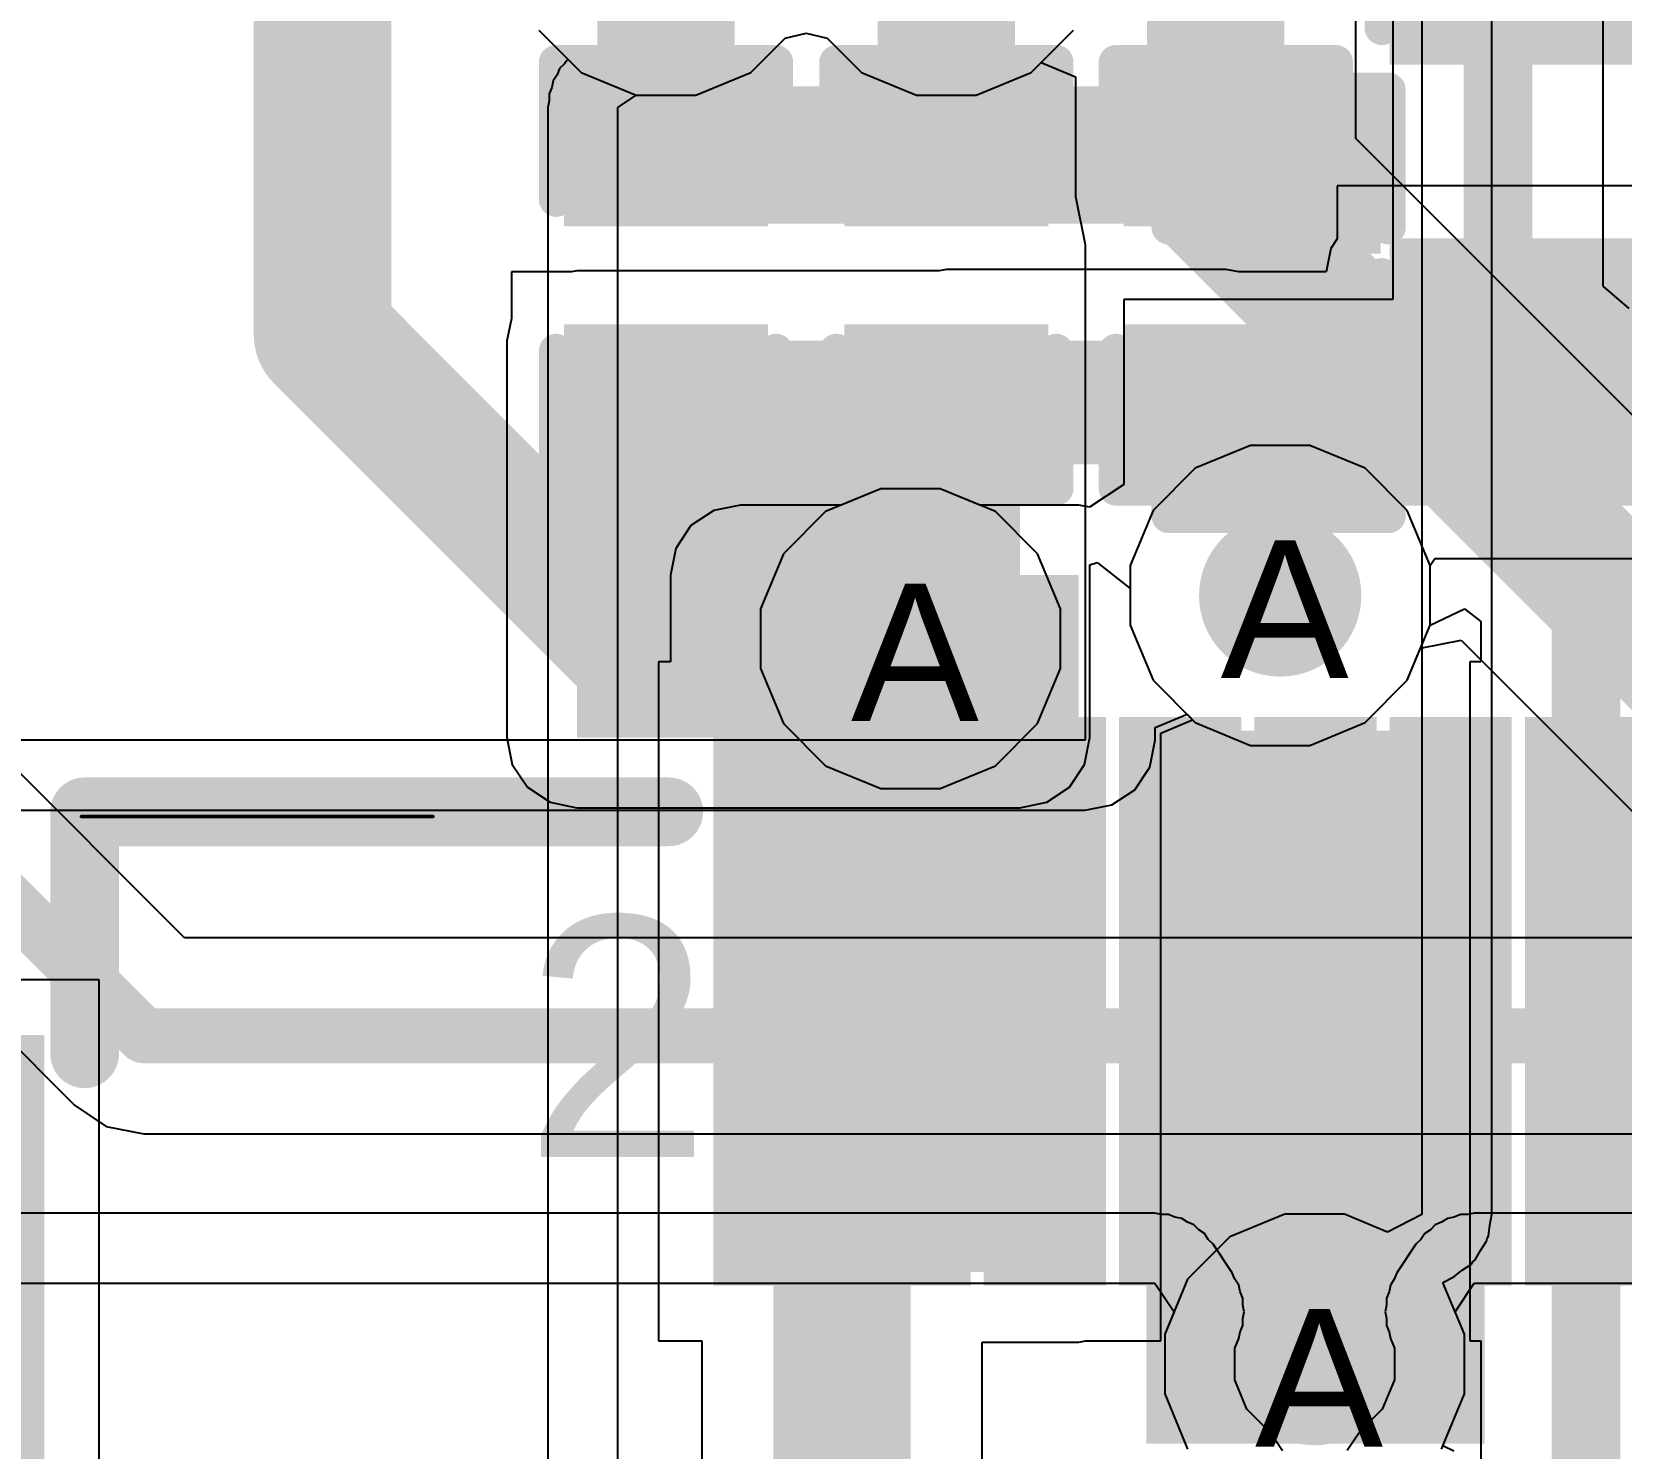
# Model space of a CAD drawing. Header units: inches. Extents: x 0 to 208, y 0 to 213.
# Drawn here: x 1.2417 to 1.473, y 3.062 to 3.2681 of the extents above; entities that cross this region are included whole.
import ezdxf

# ---------------------------------------------------------------- set-up
doc = ezdxf.new("R2010")
doc.units = ezdxf.units.IN
doc.header["$MEASUREMENT"] = 0
for name, color, linetype in [('Bottom Layer', 5, 'Continuous'), ('Bottom Overlay', 54, 'Continuous'), ('Bottom Paste', 16, 'Continuous'), ('Bottom Solder', 6, 'Continuous'), ('Drill Drawing', 1, 'Continuous'), ('L2_GND1', 16, 'Continuous'), ('L3_SIG1', 76, 'Continuous'), ('L4_PWR', 90, 'Continuous'), ('L5_GND2', 156, 'Continuous'), ('L6_SIG2', 130, 'Continuous'), ('L7_GND3', 216, 'Continuous'), ('Top Layer', 1, 'Continuous'), ('Top Overlay', 2, 'Continuous'), ('Top Paste', 8, 'Continuous'), ('Top Solder', 216, 'Continuous'), ('Via Holes', 16, 'Continuous')]:
    doc.layers.add(name, color=color, linetype=linetype)
doc.styles.add('Arial', font='', dxfattribs={"height": 0.2})
doc.styles.get('Arial').set_extended_font_data('Arial')

# ---------------------------------------------------------------- blocks, each defined once
blk = doc.blocks.new('AS0B826_S78B_7H_8')
at = {"layer": 'Top Layer'}
for points in [[(-1.57185, 1.03862), (-1.55807, 1.03862), (-1.55807, 0.95988), (-1.57185, 0.95988)], [(-1.55217, 1.03862), (-1.53839, 1.03862), (-1.53839, 0.95988), (-1.55217, 0.95988)], [(-1.53249, 1.03862), (-1.51871, 1.03862), (-1.51871, 0.95988), (-1.53249, 0.95988)], [(-1.5128, 1.03862), (-1.49902, 1.03862), (-1.49902, 0.95988), (-1.5128, 0.95988)], [(-1.49312, 1.03862), (-1.47934, 1.03862), (-1.47934, 0.95988), (-1.49312, 0.95988)], [(-1.47343, 1.03862), (-1.45965, 1.03862), (-1.45965, 0.95988), (-1.47343, 0.95988)], [(-1.45375, 1.03862), (-1.43997, 1.03862), (-1.43997, 0.95988), (-1.45375, 0.95988)]]:
    blk.add_hatch(color=1, dxfattribs=at).paths.add_polyline_path(points)
at = {"layer": 'Top Paste'}
for points in [[(-1.57185, 1.03862), (-1.55807, 1.03862), (-1.55807, 0.95988), (-1.57185, 0.95988)], [(-1.55217, 1.03862), (-1.53839, 1.03862), (-1.53839, 0.95988), (-1.55217, 0.95988)], [(-1.53249, 1.03862), (-1.51871, 1.03862), (-1.51871, 0.95988), (-1.53249, 0.95988)], [(-1.5128, 1.03862), (-1.49902, 1.03862), (-1.49902, 0.95988), (-1.5128, 0.95988)], [(-1.49312, 1.03862), (-1.47934, 1.03862), (-1.47934, 0.95988), (-1.49312, 0.95988)], [(-1.47343, 1.03862), (-1.45965, 1.03862), (-1.45965, 0.95988), (-1.47343, 0.95988)], [(-1.45375, 1.03862), (-1.43997, 1.03862), (-1.43997, 0.95988), (-1.45375, 0.95988)]]:
    blk.add_hatch(color=8, dxfattribs=at).paths.add_polyline_path(points)
at = {"layer": 'Top Solder'}
for points in [[(-1.57385, 1.04062), (-1.55607, 1.04062), (-1.55607, 0.95788), (-1.57385, 0.95788)], [(-1.55417, 1.04062), (-1.53639, 1.04062), (-1.53639, 0.95788), (-1.55417, 0.95788)], [(-1.53449, 1.04062), (-1.51671, 1.04062), (-1.51671, 0.95788), (-1.53449, 0.95788)], [(-1.5148, 1.04062), (-1.49702, 1.04062), (-1.49702, 0.95788), (-1.5148, 0.95788)], [(-1.49512, 1.04062), (-1.47734, 1.04062), (-1.47734, 0.95788), (-1.49512, 0.95788)], [(-1.47543, 1.04062), (-1.45765, 1.04062), (-1.45765, 0.95788), (-1.47543, 0.95788)], [(-1.45575, 1.04062), (-1.43797, 1.04062), (-1.43797, 0.95788), (-1.45575, 0.95788)], [(-1.79334, 0.99436), (-1.67123, 0.99436), (-1.67123, 0.78761), (-1.79334, 0.78761)]]:
    blk.add_hatch(color=216, dxfattribs=at).paths.add_polyline_path(points)
at = {"layer": 'Top Overlay'}
for points in [[(-1.66535, 0.99162, 0.01, 0.01, 0), (-1.66535, 1.02682, 0.01, 0.01, 0)], [(-1.66535, 1.02682, 0.01, 0.01, 0), (-1.58035, 1.02682, 0.01, 0.01, 0)], [(-1.66582, 1.02614, 0.0005, 0.0005, 0), (-1.63623, 1.02614, 0.0005, 0.0005, 0)], [(-1.63623, 1.02614, 0.0005, 0.0005, 0), (-1.61464, 1.02614, 0.0005, 0.0005, 0)]]:
    blk.add_lwpolyline(points, format="xyseb", dxfattribs=at)
for points in [[(-1.66785, 1.02682, 0.005, 0.005, 1), (-1.66285, 1.02682, 0.005, 0.005, 1)], [(-1.66785, 1.02682, 0.005, 0.005, 1), (-1.66285, 1.02682, 0.005, 0.005, 1)], [(-1.58285, 1.02682, 0.005, 0.005, 1), (-1.57785, 1.02682, 0.005, 0.005, 1)], [(-1.66595, 1.02614, 0.00025, 0.00025, 1), (-1.6657, 1.02614, 0.00025, 0.00025, 1)], [(-1.63635, 1.02614, 0.00025, 0.00025, 1), (-1.6361, 1.02614, 0.00025, 0.00025, 1)], [(-1.63635, 1.02614, 0.00025, 0.00025, 1), (-1.6361, 1.02614, 0.00025, 0.00025, 1)], [(-1.61477, 1.02614, 0.00025, 0.00025, 1), (-1.61452, 1.02614, 0.00025, 0.00025, 1)], [(-1.66785, 0.99162, 0.005, 0.005, 1), (-1.66285, 0.99162, 0.005, 0.005, 1)]]:
    blk.add_lwpolyline(points, format="xyseb", close=True, dxfattribs=at)
at = {"layer": 'Top Overlay', "style": 'Arial'}
blk.add_text('2', height=0.035, dxfattribs=at).set_placement((-1.60138, 0.97662))
blk = doc.blocks.new('CAP_0603_B_609')
at = {"layer": 'Bottom Layer'}
for points in [[(-0.045, -0.0175), (-0.045, 0.0175), (-0.015, 0.0175), (-0.015, -0.0175)], [(0.015, -0.0175), (0.015, 0.0175), (0.045, 0.0175), (0.045, -0.0175)]]:
    blk.add_hatch(color=5, dxfattribs=at).paths.add_polyline_path(points)
at = {"layer": 'Bottom Paste'}
for points in [[(-0.045, -0.0175), (-0.045, 0.0175), (-0.015, 0.0175), (-0.015, -0.0175)], [(0.015, -0.0175), (0.015, 0.0175), (0.045, 0.0175), (0.045, -0.0175)]]:
    blk.add_hatch(color=16, dxfattribs=at).paths.add_polyline_path(points)
at = {"layer": 'Bottom Solder'}
for points in [[(-0.04736, -0.01986), (-0.04736, 0.01986), (-0.01264, 0.01986), (-0.01264, -0.01986)], [(0.01264, -0.01986), (0.01264, 0.01986), (0.04736, 0.01986), (0.04736, -0.01986)]]:
    blk.add_hatch(color=6, dxfattribs=at).paths.add_polyline_path(points)
at = {"layer": 'Bottom Overlay'}
for points in [[(-0.018, 0.021, 0.005, 0.005, 0), (-0.049, 0.021, 0.005, 0.005, 0)], [(-0.049, -0.021, 0.005, 0.005, 0), (-0.049, 0.021, 0.005, 0.005, 0)], [(0.049, 0.021, 0.005, 0.005, 0), (0.018, 0.021, 0.005, 0.005, 0)], [(0.049, -0.021, 0.005, 0.005, 0), (0.049, 0.021, 0.005, 0.005, 0)], [(-0.018, -0.021, 0.005, 0.005, 0), (-0.049, -0.021, 0.005, 0.005, 0)], [(0.049, -0.021, 0.005, 0.005, 0), (0.018, -0.021, 0.005, 0.005, 0)]]:
    blk.add_lwpolyline(points, format="xyseb", dxfattribs=at)
for points in [[(-0.05025, 0.021, 0.0025, 0.0025, 1), (-0.04775, 0.021, 0.0025, 0.0025, 1)], [(-0.05025, 0.021, 0.0025, 0.0025, 1), (-0.04775, 0.021, 0.0025, 0.0025, 1)], [(-0.01925, 0.021, 0.0025, 0.0025, 1), (-0.01675, 0.021, 0.0025, 0.0025, 1)], [(0.01675, 0.021, 0.0025, 0.0025, 1), (0.01925, 0.021, 0.0025, 0.0025, 1)], [(0.04775, 0.021, 0.0025, 0.0025, 1), (0.05025, 0.021, 0.0025, 0.0025, 1)], [(0.04775, 0.021, 0.0025, 0.0025, 1), (0.05025, 0.021, 0.0025, 0.0025, 1)], [(-0.05025, -0.021, 0.0025, 0.0025, 1), (-0.04775, -0.021, 0.0025, 0.0025, 1)], [(-0.05025, -0.021, 0.0025, 0.0025, 1), (-0.04775, -0.021, 0.0025, 0.0025, 1)], [(-0.01925, -0.021, 0.0025, 0.0025, 1), (-0.01675, -0.021, 0.0025, 0.0025, 1)], [(0.01675, -0.021, 0.0025, 0.0025, 1), (0.01925, -0.021, 0.0025, 0.0025, 1)], [(0.04775, -0.021, 0.0025, 0.0025, 1), (0.05025, -0.021, 0.0025, 0.0025, 1)], [(0.04775, -0.021, 0.0025, 0.0025, 1), (0.05025, -0.021, 0.0025, 0.0025, 1)]]:
    blk.add_lwpolyline(points, format="xyseb", close=True, dxfattribs=at)
blk = doc.blocks.new('CAP_0402_B_614')
at = {"layer": 'Bottom Layer'}
for points in [[(-0.0095, 0.0125), (-0.0095, -0.0125), (-0.0275, -0.0125), (-0.0275, 0.0125)], [(0.0275, 0.0125), (0.0275, -0.0125), (0.0095, -0.0125), (0.0095, 0.0125)]]:
    blk.add_hatch(color=5, dxfattribs=at).paths.add_polyline_path(points)
at = {"layer": 'Bottom Paste'}
for points in [[(-0.0095, 0.0125), (-0.0095, -0.0125), (-0.0275, -0.0125), (-0.0275, 0.0125)], [(0.0275, 0.0125), (0.0275, -0.0125), (0.0095, -0.0125), (0.0095, 0.0125)]]:
    blk.add_hatch(color=16, dxfattribs=at).paths.add_polyline_path(points)
at = {"layer": 'Bottom Solder'}
for points in [[(-0.00714, 0.01486), (-0.00714, -0.01486), (-0.02986, -0.01486), (-0.02986, 0.01486)], [(0.02986, 0.01486), (0.02986, -0.01486), (0.00714, -0.01486), (0.00714, 0.01486)]]:
    blk.add_hatch(color=6, dxfattribs=at).paths.add_polyline_path(points)
at = {"layer": 'Bottom Overlay'}
for points in [[(-0.031, -0.016, 0.005, 0.005, 0), (-0.031, 0.016, 0.005, 0.005, 0)], [(-0.011, 0.016, 0.005, 0.005, 0), (-0.031, 0.016, 0.005, 0.005, 0)], [(0.031, 0.016, 0.005, 0.005, 0), (0.011, 0.016, 0.005, 0.005, 0)], [(0.031, -0.016, 0.005, 0.005, 0), (0.031, 0.016, 0.005, 0.005, 0)], [(-0.011, -0.016, 0.005, 0.005, 0), (-0.031, -0.016, 0.005, 0.005, 0)], [(0.031, -0.016, 0.005, 0.005, 0), (0.011, -0.016, 0.005, 0.005, 0)]]:
    blk.add_lwpolyline(points, format="xyseb", dxfattribs=at)
for points in [[(-0.03225, 0.016, 0.0025, 0.0025, 1), (-0.02975, 0.016, 0.0025, 0.0025, 1)], [(-0.03225, 0.016, 0.0025, 0.0025, 1), (-0.02975, 0.016, 0.0025, 0.0025, 1)], [(-0.01225, 0.016, 0.0025, 0.0025, 1), (-0.00975, 0.016, 0.0025, 0.0025, 1)], [(0.00975, 0.016, 0.0025, 0.0025, 1), (0.01225, 0.016, 0.0025, 0.0025, 1)], [(0.02975, 0.016, 0.0025, 0.0025, 1), (0.03225, 0.016, 0.0025, 0.0025, 1)], [(0.02975, 0.016, 0.0025, 0.0025, 1), (0.03225, 0.016, 0.0025, 0.0025, 1)], [(-0.03225, -0.016, 0.0025, 0.0025, 1), (-0.02975, -0.016, 0.0025, 0.0025, 1)], [(-0.03225, -0.016, 0.0025, 0.0025, 1), (-0.02975, -0.016, 0.0025, 0.0025, 1)], [(-0.01225, -0.016, 0.0025, 0.0025, 1), (-0.00975, -0.016, 0.0025, 0.0025, 1)], [(0.00975, -0.016, 0.0025, 0.0025, 1), (0.01225, -0.016, 0.0025, 0.0025, 1)], [(0.02975, -0.016, 0.0025, 0.0025, 1), (0.03225, -0.016, 0.0025, 0.0025, 1)], [(0.02975, -0.016, 0.0025, 0.0025, 1), (0.03225, -0.016, 0.0025, 0.0025, 1)]]:
    blk.add_lwpolyline(points, format="xyseb", close=True, dxfattribs=at)
blk = doc.blocks.new('CAP_0402_B_616')
at = {"layer": 'Bottom Layer'}
for points in [[(-0.0095, 0.0125), (-0.0095, -0.0125), (-0.0275, -0.0125), (-0.0275, 0.0125)], [(0.0275, 0.0125), (0.0275, -0.0125), (0.0095, -0.0125), (0.0095, 0.0125)]]:
    blk.add_hatch(color=5, dxfattribs=at).paths.add_polyline_path(points)
at = {"layer": 'Bottom Paste'}
for points in [[(-0.0095, 0.0125), (-0.0095, -0.0125), (-0.0275, -0.0125), (-0.0275, 0.0125)], [(0.0275, 0.0125), (0.0275, -0.0125), (0.0095, -0.0125), (0.0095, 0.0125)]]:
    blk.add_hatch(color=16, dxfattribs=at).paths.add_polyline_path(points)
at = {"layer": 'Bottom Solder'}
for points in [[(-0.00714, 0.01486), (-0.00714, -0.01486), (-0.02986, -0.01486), (-0.02986, 0.01486)], [(0.02986, 0.01486), (0.02986, -0.01486), (0.00714, -0.01486), (0.00714, 0.01486)]]:
    blk.add_hatch(color=6, dxfattribs=at).paths.add_polyline_path(points)
at = {"layer": 'Bottom Overlay'}
for points in [[(-0.031, -0.016, 0.005, 0.005, 0), (-0.031, 0.016, 0.005, 0.005, 0)], [(-0.011, 0.016, 0.005, 0.005, 0), (-0.031, 0.016, 0.005, 0.005, 0)], [(0.031, 0.016, 0.005, 0.005, 0), (0.011, 0.016, 0.005, 0.005, 0)], [(0.031, -0.016, 0.005, 0.005, 0), (0.031, 0.016, 0.005, 0.005, 0)], [(-0.011, -0.016, 0.005, 0.005, 0), (-0.031, -0.016, 0.005, 0.005, 0)], [(0.031, -0.016, 0.005, 0.005, 0), (0.011, -0.016, 0.005, 0.005, 0)]]:
    blk.add_lwpolyline(points, format="xyseb", dxfattribs=at)
for points in [[(-0.03225, 0.016, 0.0025, 0.0025, 1), (-0.02975, 0.016, 0.0025, 0.0025, 1)], [(-0.03225, 0.016, 0.0025, 0.0025, 1), (-0.02975, 0.016, 0.0025, 0.0025, 1)], [(-0.01225, 0.016, 0.0025, 0.0025, 1), (-0.00975, 0.016, 0.0025, 0.0025, 1)], [(0.00975, 0.016, 0.0025, 0.0025, 1), (0.01225, 0.016, 0.0025, 0.0025, 1)], [(0.02975, 0.016, 0.0025, 0.0025, 1), (0.03225, 0.016, 0.0025, 0.0025, 1)], [(0.02975, 0.016, 0.0025, 0.0025, 1), (0.03225, 0.016, 0.0025, 0.0025, 1)], [(-0.03225, -0.016, 0.0025, 0.0025, 1), (-0.02975, -0.016, 0.0025, 0.0025, 1)], [(-0.03225, -0.016, 0.0025, 0.0025, 1), (-0.02975, -0.016, 0.0025, 0.0025, 1)], [(-0.01225, -0.016, 0.0025, 0.0025, 1), (-0.00975, -0.016, 0.0025, 0.0025, 1)], [(0.00975, -0.016, 0.0025, 0.0025, 1), (0.01225, -0.016, 0.0025, 0.0025, 1)], [(0.02975, -0.016, 0.0025, 0.0025, 1), (0.03225, -0.016, 0.0025, 0.0025, 1)], [(0.02975, -0.016, 0.0025, 0.0025, 1), (0.03225, -0.016, 0.0025, 0.0025, 1)]]:
    blk.add_lwpolyline(points, format="xyseb", close=True, dxfattribs=at)
blk = doc.blocks.new('CAP_0402_B_618')
at = {"layer": 'Bottom Layer'}
for points in [[(-0.0095, 0.0125), (-0.0095, -0.0125), (-0.0275, -0.0125), (-0.0275, 0.0125)], [(0.0275, 0.0125), (0.0275, -0.0125), (0.0095, -0.0125), (0.0095, 0.0125)]]:
    blk.add_hatch(color=5, dxfattribs=at).paths.add_polyline_path(points)
at = {"layer": 'Bottom Paste'}
for points in [[(-0.0095, 0.0125), (-0.0095, -0.0125), (-0.0275, -0.0125), (-0.0275, 0.0125)], [(0.0275, 0.0125), (0.0275, -0.0125), (0.0095, -0.0125), (0.0095, 0.0125)]]:
    blk.add_hatch(color=16, dxfattribs=at).paths.add_polyline_path(points)
at = {"layer": 'Bottom Solder'}
for points in [[(-0.00714, 0.01486), (-0.00714, -0.01486), (-0.02986, -0.01486), (-0.02986, 0.01486)], [(0.02986, 0.01486), (0.02986, -0.01486), (0.00714, -0.01486), (0.00714, 0.01486)]]:
    blk.add_hatch(color=6, dxfattribs=at).paths.add_polyline_path(points)
at = {"layer": 'Bottom Overlay'}
for points in [[(-0.011, 0.016, 0.005, 0.005, 0), (-0.031, 0.016, 0.005, 0.005, 0)], [(-0.031, -0.016, 0.005, 0.005, 0), (-0.031, 0.016, 0.005, 0.005, 0)], [(0.031, 0.016, 0.005, 0.005, 0), (0.011, 0.016, 0.005, 0.005, 0)], [(0.031, -0.016, 0.005, 0.005, 0), (0.031, 0.016, 0.005, 0.005, 0)], [(-0.011, -0.016, 0.005, 0.005, 0), (-0.031, -0.016, 0.005, 0.005, 0)], [(0.031, -0.016, 0.005, 0.005, 0), (0.011, -0.016, 0.005, 0.005, 0)]]:
    blk.add_lwpolyline(points, format="xyseb", dxfattribs=at)
for points in [[(-0.03225, 0.016, 0.0025, 0.0025, 1), (-0.02975, 0.016, 0.0025, 0.0025, 1)], [(-0.03225, 0.016, 0.0025, 0.0025, 1), (-0.02975, 0.016, 0.0025, 0.0025, 1)], [(-0.01225, 0.016, 0.0025, 0.0025, 1), (-0.00975, 0.016, 0.0025, 0.0025, 1)], [(0.00975, 0.016, 0.0025, 0.0025, 1), (0.01225, 0.016, 0.0025, 0.0025, 1)], [(0.02975, 0.016, 0.0025, 0.0025, 1), (0.03225, 0.016, 0.0025, 0.0025, 1)], [(0.02975, 0.016, 0.0025, 0.0025, 1), (0.03225, 0.016, 0.0025, 0.0025, 1)], [(-0.03225, -0.016, 0.0025, 0.0025, 1), (-0.02975, -0.016, 0.0025, 0.0025, 1)], [(-0.03225, -0.016, 0.0025, 0.0025, 1), (-0.02975, -0.016, 0.0025, 0.0025, 1)], [(-0.01225, -0.016, 0.0025, 0.0025, 1), (-0.00975, -0.016, 0.0025, 0.0025, 1)], [(0.00975, -0.016, 0.0025, 0.0025, 1), (0.01225, -0.016, 0.0025, 0.0025, 1)], [(0.02975, -0.016, 0.0025, 0.0025, 1), (0.03225, -0.016, 0.0025, 0.0025, 1)], [(0.02975, -0.016, 0.0025, 0.0025, 1), (0.03225, -0.016, 0.0025, 0.0025, 1)]]:
    blk.add_lwpolyline(points, format="xyseb", close=True, dxfattribs=at)
blk = doc.blocks.new('CAP_0402_623')
at = {"layer": 'Top Layer'}
for points in [[(-0.0275, -0.0125), (-0.0275, 0.0125), (-0.0095, 0.0125), (-0.0095, -0.0125)], [(0.0095, -0.0125), (0.0095, 0.0125), (0.0275, 0.0125), (0.0275, -0.0125)]]:
    blk.add_hatch(color=1, dxfattribs=at).paths.add_polyline_path(points)
at = {"layer": 'Top Paste'}
for points in [[(-0.0275, -0.0125), (-0.0275, 0.0125), (-0.0095, 0.0125), (-0.0095, -0.0125)], [(0.0095, -0.0125), (0.0095, 0.0125), (0.0275, 0.0125), (0.0275, -0.0125)]]:
    blk.add_hatch(color=8, dxfattribs=at).paths.add_polyline_path(points)
at = {"layer": 'Top Solder'}
for points in [[(-0.02986, -0.01486), (-0.02986, 0.01486), (-0.00714, 0.01486), (-0.00714, -0.01486)], [(0.00714, -0.01486), (0.00714, 0.01486), (0.02986, 0.01486), (0.02986, -0.01486)]]:
    blk.add_hatch(color=216, dxfattribs=at).paths.add_polyline_path(points)
at = {"layer": 'Top Overlay'}
for points in [[(-0.011, 0.016, 0.005, 0.005, 0), (-0.031, 0.016, 0.005, 0.005, 0)], [(-0.031, -0.016, 0.005, 0.005, 0), (-0.031, 0.016, 0.005, 0.005, 0)], [(0.031, 0.016, 0.005, 0.005, 0), (0.011, 0.016, 0.005, 0.005, 0)], [(0.031, -0.016, 0.005, 0.005, 0), (0.031, 0.016, 0.005, 0.005, 0)], [(-0.011, -0.016, 0.005, 0.005, 0), (-0.031, -0.016, 0.005, 0.005, 0)], [(0.031, -0.016, 0.005, 0.005, 0), (0.011, -0.016, 0.005, 0.005, 0)]]:
    blk.add_lwpolyline(points, format="xyseb", dxfattribs=at)
for points in [[(-0.03225, 0.016, 0.0025, 0.0025, 1), (-0.02975, 0.016, 0.0025, 0.0025, 1)], [(-0.03225, 0.016, 0.0025, 0.0025, 1), (-0.02975, 0.016, 0.0025, 0.0025, 1)], [(-0.01225, 0.016, 0.0025, 0.0025, 1), (-0.00975, 0.016, 0.0025, 0.0025, 1)], [(0.00975, 0.016, 0.0025, 0.0025, 1), (0.01225, 0.016, 0.0025, 0.0025, 1)], [(0.02975, 0.016, 0.0025, 0.0025, 1), (0.03225, 0.016, 0.0025, 0.0025, 1)], [(0.02975, 0.016, 0.0025, 0.0025, 1), (0.03225, 0.016, 0.0025, 0.0025, 1)], [(-0.03225, -0.016, 0.0025, 0.0025, 1), (-0.02975, -0.016, 0.0025, 0.0025, 1)], [(-0.03225, -0.016, 0.0025, 0.0025, 1), (-0.02975, -0.016, 0.0025, 0.0025, 1)], [(-0.01225, -0.016, 0.0025, 0.0025, 1), (-0.00975, -0.016, 0.0025, 0.0025, 1)], [(0.00975, -0.016, 0.0025, 0.0025, 1), (0.01225, -0.016, 0.0025, 0.0025, 1)], [(0.02975, -0.016, 0.0025, 0.0025, 1), (0.03225, -0.016, 0.0025, 0.0025, 1)], [(0.02975, -0.016, 0.0025, 0.0025, 1), (0.03225, -0.016, 0.0025, 0.0025, 1)]]:
    blk.add_lwpolyline(points, format="xyseb", close=True, dxfattribs=at)

msp = doc.modelspace()

# ---------------------------------------------------------------- hatches: boundary and pattern name
at = {"layer": 'Bottom Layer'}
for points in [[(1.3215, 3.24013), (1.3465, 3.24013), (1.3465, 3.26013), (1.3215, 3.26013)], [(1.3623, 3.24013), (1.3873, 3.24013), (1.3873, 3.26013), (1.3623, 3.26013)], [(1.40297, 3.24013), (1.42797, 3.24013), (1.42797, 3.26013), (1.40297, 3.26013)], [(1.44015, 3.20163), (1.51693, 3.20163), (1.51693, 3.23263), (1.44015, 3.23263)], [(1.32104, 3.2231), (1.32104, 3.16538), (1.3855, 3.16538), (1.3855, 3.2231)]]:
    msp.add_hatch(color=5, dxfattribs=at).paths.add_polyline_path(points)
h = msp.add_hatch(color=5, dxfattribs=at)
edge = h.paths.add_edge_path()
edge.add_arc((1.42338, 3.18606), 0.01181, 0, 360)
h = msp.add_hatch(color=5, dxfattribs=at)
edge = h.paths.add_edge_path()
edge.add_arc((1.36958, 3.17977), 0.01181, 0, 360)
h = msp.add_hatch(color=5, dxfattribs=at)
edge = h.paths.add_edge_path()
edge.add_arc((1.42838, 3.07424), 0.01181, 0, 360)
at = {"layer": 'L2_GND1'}
h = msp.add_hatch(color=16, dxfattribs=at)
edge = h.paths.add_edge_path()
edge.add_arc((1.42338, 3.18606), 0.01181, 0, 360)
h = msp.add_hatch(color=16, dxfattribs=at)
edge = h.paths.add_edge_path()
edge.add_arc((1.36958, 3.17977), 0.01181, 0, 360)
h = msp.add_hatch(color=16, dxfattribs=at)
edge = h.paths.add_edge_path()
edge.add_arc((1.42838, 3.07424), 0.01181, 0, 360)
at = {"layer": 'L3_SIG1'}
h = msp.add_hatch(color=76, dxfattribs=at)
edge = h.paths.add_edge_path()
edge.add_arc((1.42338, 3.18606), 0.01181, 0, 360)
h = msp.add_hatch(color=76, dxfattribs=at)
edge = h.paths.add_edge_path()
edge.add_arc((1.36958, 3.17977), 0.01181, 0, 360)
h = msp.add_hatch(color=76, dxfattribs=at)
edge = h.paths.add_edge_path()
edge.add_arc((1.42838, 3.07424), 0.01181, 0, 360)
at = {"layer": 'L4_PWR'}
h = msp.add_hatch(color=90, dxfattribs=at)
edge = h.paths.add_edge_path()
edge.add_arc((1.42338, 3.18606), 0.01181, 0, 360)
h = msp.add_hatch(color=90, dxfattribs=at)
edge = h.paths.add_edge_path()
edge.add_arc((1.36958, 3.17977), 0.01181, 0, 360)
h = msp.add_hatch(color=90, dxfattribs=at)
edge = h.paths.add_edge_path()
edge.add_arc((1.42838, 3.07424), 0.01181, 0, 360)
at = {"layer": 'L5_GND2'}
h = msp.add_hatch(color=156, dxfattribs=at)
edge = h.paths.add_edge_path()
edge.add_arc((1.42338, 3.18606), 0.01181, 0, 360)
h = msp.add_hatch(color=156, dxfattribs=at)
edge = h.paths.add_edge_path()
edge.add_arc((1.36958, 3.17977), 0.01181, 0, 360)
h = msp.add_hatch(color=156, dxfattribs=at)
edge = h.paths.add_edge_path()
edge.add_arc((1.42838, 3.07424), 0.01181, 0, 360)
at = {"layer": 'L6_SIG2'}
h = msp.add_hatch(color=130, dxfattribs=at)
edge = h.paths.add_edge_path()
edge.add_arc((1.42338, 3.18606), 0.01181, 0, 360)
h = msp.add_hatch(color=130, dxfattribs=at)
edge = h.paths.add_edge_path()
edge.add_arc((1.36958, 3.17977), 0.01181, 0, 360)
h = msp.add_hatch(color=130, dxfattribs=at)
edge = h.paths.add_edge_path()
edge.add_arc((1.42838, 3.07424), 0.01181, 0, 360)
at = {"layer": 'L7_GND3'}
h = msp.add_hatch(color=216, dxfattribs=at)
edge = h.paths.add_edge_path()
edge.add_arc((1.42338, 3.18606), 0.01181, 0, 360)
h = msp.add_hatch(color=216, dxfattribs=at)
edge = h.paths.add_edge_path()
edge.add_arc((1.36958, 3.17977), 0.01181, 0, 360)
h = msp.add_hatch(color=216, dxfattribs=at)
edge = h.paths.add_edge_path()
edge.add_arc((1.42838, 3.07424), 0.01181, 0, 360)
at = {"layer": 'Top Layer'}
h = msp.add_hatch(color=1, dxfattribs=at)
edge = h.paths.add_edge_path()
edge.add_arc((1.42338, 3.18606), 0.01181, 0, 360)
h = msp.add_hatch(color=1, dxfattribs=at)
edge = h.paths.add_edge_path()
edge.add_arc((1.36958, 3.17977), 0.01181, 0, 360)
for points in [[(1.39406, 3.18901), (1.34484, 3.18901), (1.34484, 3.08764), (1.39406, 3.08764)], [(1.4039, 3.06267), (1.45312, 3.06267), (1.45312, 3.16638), (1.4039, 3.16638)]]:
    msp.add_hatch(color=1, dxfattribs=at).paths.add_polyline_path(points)
h = msp.add_hatch(color=1, dxfattribs=at)
edge = h.paths.add_edge_path()
edge.add_arc((1.42838, 3.07424), 0.01181, 0, 360)
at = {"layer": 'Via Holes'}
h = msp.add_hatch(color=7, dxfattribs=at)
edge = h.paths.add_edge_path()
edge.add_arc((1.42338, 3.18606), 0.00591, 0, 360)
h = msp.add_hatch(color=7, dxfattribs=at)
edge = h.paths.add_edge_path()
edge.add_arc((1.36958, 3.17977), 0.00591, 0, 360)
h = msp.add_hatch(color=7, dxfattribs=at)
edge = h.paths.add_edge_path()
edge.add_arc((1.42838, 3.07424), 0.00591, 0, 360)

# ---------------------------------------------------------------- linework, layer by layer
at = {"layer": 'Bottom Layer'}
for p, q in [((1.48666, 3.24563), (1.43166, 3.24563)), ((1.43166, 3.24563), (1.43166, 3.23792)), ((1.43073, 3.23653), (1.43006, 3.23313)), ((1.43166, 3.23792), (1.43073, 3.23653)), ((1.32023, 3.23313), (1.3115, 3.23313)), ((1.3115, 3.23313), (1.3115, 3.22637)), ((1.32104, 3.23329), (1.32023, 3.23313)), ((1.37375, 3.23329), (1.32104, 3.23329)), ((1.3748, 3.2335), (1.37375, 3.23329)), ((1.41547, 3.2335), (1.3748, 3.2335)), ((1.41734, 3.23313), (1.41547, 3.2335)), ((1.43006, 3.23313), (1.41734, 3.23313)), ((1.3115, 3.22637), (1.31085, 3.2231)), ((1.31085, 3.2231), (1.31085, 3.16538)), ((1.3957, 3.19051), (1.39675, 3.19083)), ((1.3957, 3.16538), (1.3957, 3.19051)), ((1.39675, 3.19083), (1.40157, 3.18707)), ((1.44519, 3.1904), (1.44588, 3.19143)), ((1.44519, 3.18173), (1.44519, 3.1904)), ((1.44588, 3.19143), (1.48404, 3.19143)), ((1.40157, 3.18707), (1.40157, 3.18173)), ((1.40157, 3.18173), (1.40489, 3.17371)), ((1.44187, 3.17371), (1.44519, 3.18173)), ((1.40489, 3.17371), (1.41103, 3.16757)), ((1.43574, 3.16757), (1.44187, 3.17371)), ((1.41103, 3.16757), (1.41904, 3.16425)), ((1.42772, 3.16425), (1.43574, 3.16757)), ((1.31085, 3.16538), (1.31163, 3.16148)), ((1.39492, 3.16148), (1.3957, 3.16538)), ((1.41904, 3.16425), (1.42772, 3.16425)), ((1.31163, 3.16148), (1.31384, 3.15817)), ((1.39271, 3.15817), (1.39492, 3.16148)), ((1.31384, 3.15817), (1.31714, 3.15596)), ((1.3894, 3.15596), (1.39271, 3.15817)), ((1.31714, 3.15596), (1.32104, 3.15518)), ((1.32104, 3.15518), (1.3855, 3.15518)), ((1.3855, 3.15518), (1.3894, 3.15596))]:
    msp.add_line(p, q, dxfattribs=at)
for points in [[(1.334, 3.25113, 0.02, 0.02, 0), (1.334, 3.28063, 0.02, 0.02, 0)], [(1.3748, 3.25113, 0.02, 0.02, 0), (1.3748, 3.28063, 0.02, 0.02, 0)], [(1.33413, 3.25013, 0.02, 0.02, 0), (1.41547, 3.25013, 0.02, 0.02, 0)], [(1.3748, 3.21413, 0.018, 0.018, 0), (1.41547, 3.21413, 0.018, 0.018, 0)]]:
    msp.add_lwpolyline(points, format="xyseb", dxfattribs=at)
for points in [[(1.329, 3.25113, 0.01, 0.01, 1), (1.339, 3.25113, 0.01, 0.01, 1)], [(1.32913, 3.25013, 0.01, 0.01, 1), (1.33913, 3.25013, 0.01, 0.01, 1)], [(1.3698, 3.25113, 0.01, 0.01, 1), (1.3798, 3.25113, 0.01, 0.01, 1)], [(1.41047, 3.25013, 0.01, 0.01, 1), (1.42047, 3.25013, 0.01, 0.01, 1)], [(1.3703, 3.21413, 0.009, 0.009, 1), (1.3793, 3.21413, 0.009, 0.009, 1)], [(1.41097, 3.21413, 0.009, 0.009, 1), (1.41997, 3.21413, 0.009, 0.009, 1)]]:
    msp.add_lwpolyline(points, format="xyseb", close=True, dxfattribs=at)
at = {"layer": 'L2_GND1'}
for p, q in [((1.26391, 3.13627), (1.14409, 3.25609)), ((1.41904, 3.20788), (1.41103, 3.20456)), ((1.42772, 3.20788), (1.41904, 3.20788)), ((1.43574, 3.20456), (1.42772, 3.20788)), ((1.15441, 3.20541), (1.24791, 3.11191)), ((1.41103, 3.20456), (1.40489, 3.19842)), ((1.44187, 3.19842), (1.43574, 3.20456)), ((1.36524, 3.20159), (1.35722, 3.19826)), ((1.37392, 3.20159), (1.36524, 3.20159)), ((1.38193, 3.19826), (1.37392, 3.20159)), ((1.35722, 3.19826), (1.35109, 3.19213)), ((1.38807, 3.19213), (1.38193, 3.19826)), ((1.40489, 3.19842), (1.40157, 3.1904)), ((1.44519, 3.1904), (1.44187, 3.19842)), ((1.35109, 3.19213), (1.34777, 3.18411)), ((1.39139, 3.18411), (1.38807, 3.19213)), ((1.40157, 3.1904), (1.40157, 3.18173)), ((1.44519, 3.18173), (1.44519, 3.1904)), ((1.34777, 3.18411), (1.34777, 3.17544)), ((1.39139, 3.17544), (1.39139, 3.18411)), ((1.40157, 3.18173), (1.40489, 3.17371)), ((1.44187, 3.17371), (1.44519, 3.18173)), ((1.34777, 3.17544), (1.35109, 3.16742)), ((1.38807, 3.16742), (1.39139, 3.17544)), ((1.40489, 3.17371), (1.41103, 3.16757)), ((1.43574, 3.16757), (1.44187, 3.17371)), ((1.35109, 3.16742), (1.35722, 3.16128)), ((1.38193, 3.16128), (1.38807, 3.16742)), ((1.41103, 3.16757), (1.41904, 3.16425)), ((1.42772, 3.16425), (1.43574, 3.16757)), ((1.41904, 3.16425), (1.42772, 3.16425)), ((1.35722, 3.16128), (1.36524, 3.15796)), ((1.37392, 3.15796), (1.38193, 3.16128)), ((1.36524, 3.15796), (1.37392, 3.15796)), ((2.467, 3.13627), (1.26391, 3.13627)), ((1.24791, 3.11191), (1.24791, 3.11191)), ((1.24791, 3.11191), (1.25254, 3.10881)), ((1.25254, 3.10881), (1.258, 3.10773)), ((1.258, 3.10773), (1.258, 3.10773)), ((1.258, 3.10773), (2.46109, 3.10773))]:
    msp.add_line(p, q, dxfattribs=at)
for points in [[(1.134, 3.246, 0.008, 0.008, 0), (1.258, 3.122, 0.008, 0.008, 0)], [(1.258, 3.122, 0.008, 0.008, 0), (2.467, 3.122, 0.008, 0.008, 0)]]:
    msp.add_lwpolyline(points, format="xyseb", dxfattribs=at)
msp.add_lwpolyline([(1.256, 3.122, 0.004, 0.004, 1), (1.26, 3.122, 0.004, 0.004, 1)], format="xyseb", close=True, dxfattribs=at)
msp.add_lwpolyline([(1.256, 3.122, 0.004, 0.004, 1), (1.26, 3.122, 0.004, 0.004, 1)], format="xyseb", close=True, dxfattribs=at)
at = {"layer": 'L3_SIG1'}
for p, q in [((1.43439, 3.25255), (1.43439, 3.40554)), ((1.31551, 3.26828), (1.32164, 3.26214)), ((1.34635, 3.26214), (1.35136, 3.26715)), ((1.35136, 3.26715), (1.3544, 3.26784)), ((1.3544, 3.26784), (1.35744, 3.26715)), ((1.35744, 3.26715), (1.36244, 3.26214)), ((1.32164, 3.26214), (1.32966, 3.25882)), ((1.33834, 3.25882), (1.34635, 3.26214)), ((1.36244, 3.26214), (1.37046, 3.25882)), ((1.37914, 3.25882), (1.38715, 3.26214)), ((1.38715, 3.26214), (1.38861, 3.26359)), ((1.38861, 3.26359), (1.39361, 3.26152)), ((1.39361, 3.26152), (1.39361, 3.2441)), ((1.32966, 3.25882), (1.33834, 3.25882)), ((1.37046, 3.25882), (1.37914, 3.25882)), ((1.59491, 3.09202), (1.43439, 3.25255)), ((1.39361, 3.2441), (1.395, 3.2371)), ((1.395, 3.2371), (1.395, 3.165)), ((1.44187, 3.17371), (1.44381, 3.17838)), ((1.44381, 3.17838), (1.44971, 3.17956)), ((1.44971, 3.17956), (1.53783, 3.09143)), ((1.43574, 3.16757), (1.44187, 3.17371)), ((1.4052, 3.16687), (1.40982, 3.16879)), ((1.4052, 3.165), (1.4052, 3.16687)), ((1.40982, 3.16879), (1.41103, 3.16757)), ((1.41103, 3.16757), (1.41904, 3.16425)), ((1.42772, 3.16425), (1.43574, 3.16757)), ((1.395, 3.165), (0.885, 3.165)), ((1.40442, 3.1611), (1.4052, 3.165)), ((1.41904, 3.16425), (1.42772, 3.16425)), ((1.40221, 3.15779), (1.40442, 3.1611)), ((1.3989, 3.15558), (1.40221, 3.15779)), ((1.395, 3.1548), (1.3989, 3.15558)), ((1.06584, 3.1548), (1.395, 3.1548)), ((1.40515, 3.0962), (1.0792, 3.0962)), ((1.40613, 3.096), (1.40515, 3.0962)), ((1.40714, 3.096), (1.40613, 3.096)), ((1.40806, 3.09562), (1.40714, 3.096)), ((1.40905, 3.09542), (1.40806, 3.09562)), ((1.40988, 3.09486), (1.40905, 3.09542)), ((1.44772, 3.09542), (1.44688, 3.09486)), ((1.4487, 3.09562), (1.44772, 3.09542)), ((1.44963, 3.096), (1.4487, 3.09562)), ((1.45063, 3.096), (1.44963, 3.096)), ((1.45162, 3.0962), (1.45063, 3.096)), ((1.48473, 3.0962), (1.45162, 3.0962)), ((1.41081, 3.09448), (1.40988, 3.09486)), ((1.41152, 3.09377), (1.41081, 3.09448)), ((1.41236, 3.09321), (1.41152, 3.09377)), ((1.41292, 3.09237), (1.41236, 3.09321)), ((1.44441, 3.09321), (1.44385, 3.09237)), ((1.44525, 3.09377), (1.44441, 3.09321)), ((1.44596, 3.09448), (1.44525, 3.09377)), ((1.44688, 3.09486), (1.44596, 3.09448)), ((1.41363, 3.09166), (1.41292, 3.09237)), ((1.4164, 3.08751), (1.41363, 3.09166)), ((1.44314, 3.09166), (1.44036, 3.08751)), ((1.44385, 3.09237), (1.44314, 3.09166)), ((1.0792, 3.086), (1.40515, 3.086)), ((1.40515, 3.086), (1.40793, 3.08184)), ((1.41679, 3.08658), (1.4164, 3.08751)), ((1.41735, 3.08574), (1.41679, 3.08658)), ((1.43998, 3.08658), (1.43942, 3.08574)), ((1.44036, 3.08751), (1.43998, 3.08658)), ((1.44884, 3.08184), (1.45162, 3.086)), ((1.45162, 3.086), (1.48473, 3.086)), ((1.41754, 3.08476), (1.41735, 3.08574)), ((1.41793, 3.08383), (1.41754, 3.08476)), ((1.41793, 3.08283), (1.41793, 3.08383)), ((1.43923, 3.08476), (1.43884, 3.08383)), ((1.43884, 3.08383), (1.43884, 3.08283)), ((1.43942, 3.08574), (1.43923, 3.08476)), ((1.40793, 3.08184), (1.40657, 3.07858)), ((1.41812, 3.08184), (1.41793, 3.08283)), ((1.41793, 3.08086), (1.41812, 3.08184)), ((1.43884, 3.08283), (1.43865, 3.08184)), ((1.43865, 3.08184), (1.43884, 3.08086)), ((1.45019, 3.07858), (1.44884, 3.08184)), ((1.41735, 3.07794), (1.41754, 3.07893)), ((1.41754, 3.07893), (1.41793, 3.07985)), ((1.41793, 3.07985), (1.41793, 3.08086)), ((1.43884, 3.08086), (1.43884, 3.07985)), ((1.43884, 3.07985), (1.43923, 3.07893)), ((1.43923, 3.07893), (1.43942, 3.07794)), ((1.40657, 3.07858), (1.40657, 3.0699)), ((1.41677, 3.07655), (1.41735, 3.07794)), ((1.41677, 3.07193), (1.41677, 3.07655)), ((1.43942, 3.07794), (1.44, 3.07655)), ((1.44, 3.07655), (1.44, 3.07193)), ((1.45019, 3.0699), (1.45019, 3.07858)), ((1.41854, 3.06766), (1.41677, 3.07193)), ((1.44, 3.07193), (1.43823, 3.06766)), ((1.40657, 3.0699), (1.40989, 3.06188)), ((1.44687, 3.06188), (1.45019, 3.0699)), ((1.42193, 3.06427), (1.41854, 3.06766)), ((1.43823, 3.06766), (1.43496, 3.06439)), ((1.4237, 3.06162), (1.42193, 3.06427)), ((1.43496, 3.06439), (1.43315, 3.06168))]:
    msp.add_line(p, q, dxfattribs=at)
for points in [[(1.284, 3.224, 0.02, 0.02, 0), (1.284, 3.62154, 0.02, 0.02, 0)], [(1.414, 3.2441, 0.02, 0.02, 0), (1.414, 3.565, 0.02, 0.02, 0)], [(1.414, 3.2441, 0.02, 0.02, 0), (1.58599, 3.07211, 0.02, 0.02, 0)], [(1.284, 3.224, 0.02, 0.02, 0), (1.32823, 3.17977, 0.02, 0.02, 0)], [(1.32823, 3.17977, 0.02, 0.02, 0), (1.36958, 3.17977, 0.02, 0.02, 0)]]:
    msp.add_lwpolyline(points, format="xyseb", dxfattribs=at)
for points in [[(1.409, 3.2441, 0.01, 0.01, 1), (1.419, 3.2441, 0.01, 0.01, 1)], [(1.409, 3.2441, 0.01, 0.01, 1), (1.419, 3.2441, 0.01, 0.01, 1)], [(1.279, 3.224, 0.01, 0.01, 1), (1.289, 3.224, 0.01, 0.01, 1)], [(1.279, 3.224, 0.01, 0.01, 1), (1.289, 3.224, 0.01, 0.01, 1)], [(1.32323, 3.17977, 0.01, 0.01, 1), (1.33323, 3.17977, 0.01, 0.01, 1)], [(1.32323, 3.17977, 0.01, 0.01, 1), (1.33323, 3.17977, 0.01, 0.01, 1)], [(1.36458, 3.17977, 0.01, 0.01, 1), (1.37458, 3.17977, 0.01, 0.01, 1)]]:
    msp.add_lwpolyline(points, format="xyseb", close=True, dxfattribs=at)
at = {"layer": 'L4_PWR'}
for p, q in [((1.444, 3.40312), (1.444, 3.096)), ((1.4542, 3.096), (1.4542, 3.40312)), ((1.31551, 3.26828), (1.31969, 3.2641)), ((1.34635, 3.26214), (1.35136, 3.26715)), ((1.35136, 3.26715), (1.3544, 3.26784)), ((1.3544, 3.26784), (1.35744, 3.26715)), ((1.35744, 3.26715), (1.36244, 3.26214)), ((1.38715, 3.26214), (1.39329, 3.26828)), ((1.31969, 3.2641), (1.31923, 3.26342)), ((1.31814, 3.26178), (1.31758, 3.26094)), ((1.31852, 3.26271), (1.31814, 3.26178)), ((1.31923, 3.26342), (1.31852, 3.26271)), ((1.33834, 3.25882), (1.34635, 3.26214)), ((1.36244, 3.26214), (1.37046, 3.25882)), ((1.37914, 3.25882), (1.38715, 3.26214)), ((1.31738, 3.25996), (1.317, 3.25903)), ((1.31758, 3.26094), (1.31738, 3.25996)), ((1.317, 3.25803), (1.3168, 3.25704)), ((1.3168, 3.25704), (1.3168, 3.02144)), ((1.317, 3.25903), (1.317, 3.25803)), ((1.327, 3.25704), (1.32966, 3.25882)), ((1.327, 3.00673), (1.327, 3.25704)), ((1.32966, 3.25882), (1.33834, 3.25882)), ((1.37046, 3.25882), (1.37914, 3.25882)), ((1.36524, 3.20159), (1.35722, 3.19826)), ((1.37392, 3.20159), (1.36524, 3.20159)), ((1.38193, 3.19826), (1.37392, 3.20159)), ((1.35722, 3.19826), (1.35109, 3.19213)), ((1.38807, 3.19213), (1.38193, 3.19826)), ((1.35109, 3.19213), (1.34777, 3.18411)), ((1.39139, 3.18411), (1.38807, 3.19213)), ((1.34777, 3.18411), (1.34777, 3.17544)), ((1.39139, 3.17544), (1.39139, 3.18411)), ((1.34777, 3.17544), (1.35109, 3.16742)), ((1.38807, 3.16742), (1.39139, 3.17544)), ((1.35109, 3.16742), (1.35722, 3.16128)), ((1.38193, 3.16128), (1.38807, 3.16742)), ((1.35722, 3.16128), (1.36524, 3.15796)), ((1.37392, 3.15796), (1.38193, 3.16128)), ((1.36524, 3.15796), (1.37392, 3.15796)), ((1.42405, 3.09605), (1.41603, 3.09273)), ((1.43272, 3.09605), (1.42405, 3.09605)), ((1.439, 3.09345), (1.43272, 3.09605)), ((1.444, 3.096), (1.439, 3.09345)), ((1.45389, 3.09444), (1.4542, 3.096)), ((1.41603, 3.09273), (1.40989, 3.08659)), ((1.4535, 3.0925), (1.4537, 3.09286)), ((1.4537, 3.09286), (1.45389, 3.09444)), ((1.45176, 3.08938), (1.45253, 3.09077)), ((1.45253, 3.09077), (1.45342, 3.0921)), ((1.45342, 3.0921), (1.4535, 3.0925)), ((1.44988, 3.08791), (1.45121, 3.08879)), ((1.45121, 3.08879), (1.45144, 3.08913)), ((1.45144, 3.08913), (1.45176, 3.08938)), ((1.40989, 3.08659), (1.40657, 3.07858)), ((1.44707, 3.08612), (1.44863, 3.08692)), ((1.45019, 3.07858), (1.44707, 3.08612)), ((1.44863, 3.08692), (1.44988, 3.08791)), ((1.40657, 3.07858), (1.40657, 3.0699)), ((1.45019, 3.0699), (1.45019, 3.07858)), ((1.40657, 3.0699), (1.40989, 3.06188)), ((1.44707, 3.06236), (1.45019, 3.0699)), ((1.44863, 3.06156), (1.44707, 3.06236))]:
    msp.add_line(p, q, dxfattribs=at)
at = {"layer": 'L5_GND2'}
for p, q in [((1.41904, 3.20788), (1.41103, 3.20456)), ((1.42772, 3.20788), (1.41904, 3.20788)), ((1.43574, 3.20456), (1.42772, 3.20788)), ((1.41103, 3.20456), (1.40489, 3.19842)), ((1.44187, 3.19842), (1.43574, 3.20456)), ((1.36524, 3.20159), (1.35722, 3.19826)), ((1.37392, 3.20159), (1.36524, 3.20159)), ((1.38193, 3.19826), (1.37392, 3.20159)), ((1.35722, 3.19826), (1.35109, 3.19213)), ((1.38807, 3.19213), (1.38193, 3.19826)), ((1.40489, 3.19842), (1.40157, 3.1904)), ((1.44519, 3.1904), (1.44187, 3.19842)), ((1.35109, 3.19213), (1.34777, 3.18411)), ((1.39139, 3.18411), (1.38807, 3.19213)), ((1.40157, 3.1904), (1.40157, 3.18173)), ((1.44519, 3.18173), (1.44519, 3.1904)), ((1.34777, 3.18411), (1.34777, 3.17544)), ((1.39139, 3.17544), (1.39139, 3.18411)), ((1.40157, 3.18173), (1.40489, 3.17371)), ((1.44187, 3.17371), (1.44519, 3.18173)), ((1.34777, 3.17544), (1.35109, 3.16742)), ((1.38807, 3.16742), (1.39139, 3.17544)), ((1.40489, 3.17371), (1.41103, 3.16757)), ((1.43574, 3.16757), (1.44187, 3.17371)), ((1.35109, 3.16742), (1.35722, 3.16128)), ((1.38193, 3.16128), (1.38807, 3.16742)), ((1.41103, 3.16757), (1.41904, 3.16425)), ((1.42772, 3.16425), (1.43574, 3.16757)), ((1.41904, 3.16425), (1.42772, 3.16425)), ((1.35722, 3.16128), (1.36524, 3.15796)), ((1.37392, 3.15796), (1.38193, 3.16128)), ((1.36524, 3.15796), (1.37392, 3.15796))]:
    msp.add_line(p, q, dxfattribs=at)
at = {"layer": 'L6_SIG2'}
for p, q in [((1.41904, 3.20788), (1.41103, 3.20456)), ((1.42772, 3.20788), (1.41904, 3.20788)), ((1.43574, 3.20456), (1.42772, 3.20788)), ((1.41103, 3.20456), (1.40489, 3.19842)), ((1.44187, 3.19842), (1.43574, 3.20456)), ((1.36524, 3.20159), (1.35722, 3.19826)), ((1.37392, 3.20159), (1.36524, 3.20159)), ((1.38193, 3.19826), (1.37392, 3.20159)), ((1.35722, 3.19826), (1.35109, 3.19213)), ((1.38807, 3.19213), (1.38193, 3.19826)), ((1.40489, 3.19842), (1.40157, 3.1904)), ((1.44519, 3.1904), (1.44187, 3.19842)), ((1.35109, 3.19213), (1.34777, 3.18411)), ((1.39139, 3.18411), (1.38807, 3.19213)), ((1.40157, 3.1904), (1.40157, 3.18173)), ((1.44519, 3.18173), (1.44519, 3.1904)), ((1.34777, 3.18411), (1.34777, 3.17544)), ((1.39139, 3.17544), (1.39139, 3.18411)), ((1.40157, 3.18173), (1.40489, 3.17371)), ((1.44187, 3.17371), (1.44519, 3.18173)), ((1.34777, 3.17544), (1.35109, 3.16742)), ((1.38807, 3.16742), (1.39139, 3.17544)), ((1.40489, 3.17371), (1.41103, 3.16757)), ((1.43574, 3.16757), (1.44187, 3.17371)), ((1.35109, 3.16742), (1.35722, 3.16128)), ((1.38193, 3.16128), (1.38807, 3.16742)), ((1.41103, 3.16757), (1.41904, 3.16425)), ((1.42772, 3.16425), (1.43574, 3.16757)), ((1.41904, 3.16425), (1.42772, 3.16425)), ((1.35722, 3.16128), (1.36524, 3.15796)), ((1.37392, 3.15796), (1.38193, 3.16128)), ((1.36524, 3.15796), (1.37392, 3.15796))]:
    msp.add_line(p, q, dxfattribs=at)
at = {"layer": 'L7_GND3'}
for p, q in [((1.41904, 3.20788), (1.41103, 3.20456)), ((1.42772, 3.20788), (1.41904, 3.20788)), ((1.43574, 3.20456), (1.42772, 3.20788)), ((1.41103, 3.20456), (1.40489, 3.19842)), ((1.44187, 3.19842), (1.43574, 3.20456)), ((1.36524, 3.20159), (1.35722, 3.19826)), ((1.37392, 3.20159), (1.36524, 3.20159)), ((1.38193, 3.19826), (1.37392, 3.20159)), ((1.35722, 3.19826), (1.35109, 3.19213)), ((1.38807, 3.19213), (1.38193, 3.19826)), ((1.40489, 3.19842), (1.40157, 3.1904)), ((1.44519, 3.1904), (1.44187, 3.19842)), ((1.35109, 3.19213), (1.34777, 3.18411)), ((1.39139, 3.18411), (1.38807, 3.19213)), ((1.40157, 3.1904), (1.40157, 3.18173)), ((1.44519, 3.18173), (1.44519, 3.1904)), ((1.34777, 3.18411), (1.34777, 3.17544)), ((1.39139, 3.17544), (1.39139, 3.18411)), ((1.40157, 3.18173), (1.40489, 3.17371)), ((1.44187, 3.17371), (1.44519, 3.18173)), ((1.34777, 3.17544), (1.35109, 3.16742)), ((1.38807, 3.16742), (1.39139, 3.17544)), ((1.40489, 3.17371), (1.41103, 3.16757)), ((1.43574, 3.16757), (1.44187, 3.17371)), ((1.35109, 3.16742), (1.35722, 3.16128)), ((1.38193, 3.16128), (1.38807, 3.16742)), ((1.41103, 3.16757), (1.41904, 3.16425)), ((1.42772, 3.16425), (1.43574, 3.16757)), ((1.41904, 3.16425), (1.42772, 3.16425)), ((1.35722, 3.16128), (1.36524, 3.15796)), ((1.37392, 3.15796), (1.38193, 3.16128)), ((1.36524, 3.15796), (1.37392, 3.15796))]:
    msp.add_line(p, q, dxfattribs=at)
at = {"layer": 'Top Layer'}
for p, q in [((1.43979, 3.32202), (1.43979, 3.22912)), ((1.47038, 3.23104), (1.47038, 3.3205)), ((1.47417, 3.22782), (1.47038, 3.23104)), ((1.43979, 3.22912), (1.40065, 3.22912)), ((1.40065, 3.22912), (1.40065, 3.20219)), ((1.36524, 3.20159), (1.3595, 3.19921)), ((1.37392, 3.20159), (1.36524, 3.20159)), ((1.37966, 3.19921), (1.37392, 3.20159)), ((1.40065, 3.20219), (1.39565, 3.19889)), ((1.34484, 3.19921), (1.34094, 3.19843)), ((1.3595, 3.19921), (1.34484, 3.19921)), ((1.39406, 3.19921), (1.37966, 3.19921)), ((1.39565, 3.19889), (1.39406, 3.19921)), ((1.34094, 3.19843), (1.33763, 3.19622)), ((1.33763, 3.19622), (1.33542, 3.19291)), ((1.33542, 3.19291), (1.33465, 3.18901)), ((1.33465, 3.18901), (1.33465, 3.17638)), ((1.44519, 3.18173), (1.45019, 3.1841)), ((1.45019, 3.1841), (1.45258, 3.18227)), ((1.44187, 3.17371), (1.44519, 3.18173)), ((1.45258, 3.18227), (1.45258, 3.17638)), ((1.33465, 3.17638), (1.33289, 3.17638)), ((1.33289, 3.17638), (1.33289, 3.07764)), ((1.45258, 3.17638), (1.45099, 3.17638)), ((1.45099, 3.17638), (1.45099, 3.07764)), ((1.43574, 3.16757), (1.44187, 3.17371)), ((1.40603, 3.16604), (1.41064, 3.16796)), ((1.41064, 3.16796), (1.41103, 3.16757)), ((1.41103, 3.16757), (1.41904, 3.16425)), ((1.42772, 3.16425), (1.43574, 3.16757)), ((1.40603, 3.07764), (1.40603, 3.16604)), ((1.41904, 3.16425), (1.42772, 3.16425)), ((1.25151, 3.13012), (1.1134, 3.13012)), ((1.25151, 2.90736), (1.25151, 3.13012)), ((1.33289, 3.07764), (1.33922, 3.07764)), ((1.33922, 3.07764), (1.33922, 2.97975)), ((1.38001, 2.97111), (1.38001, 3.07744)), ((1.38001, 3.07744), (1.39406, 3.07744)), ((1.39406, 3.07744), (1.39504, 3.07764)), ((1.39504, 3.07764), (1.40603, 3.07764)), ((1.45099, 3.07764), (1.45258, 3.07764)), ((1.45258, 3.07764), (1.45258, 3.05621))]:
    msp.add_line(p, q, dxfattribs=at)
for points in [[(1.45509, 3.22441, 0.01, 0.01, 0), (1.45509, 3.35019, 0.01, 0.01, 0)], [(1.45509, 3.22441, 0.01, 0.01, 0), (1.46938, 3.21012, 0.01, 0.01, 0)], [(1.42315, 3.18606, 0.01, 0.01, 0), (1.42315, 3.21012, 0.01, 0.01, 0)], [(1.42315, 3.21012, 0.01, 0.01, 0), (1.44812, 3.21012, 0.01, 0.01, 0)], [(1.44812, 3.21012, 0.01, 0.01, 0), (1.46788, 3.19036, 0.01, 0.01, 0)], [(1.46938, 3.21012, 0.01, 0.01, 0), (1.498, 3.21012, 0.01, 0.01, 0)], [(1.46788, 3.12701, 0.01, 0.01, 0), (1.46788, 3.19036, 0.01, 0.01, 0)], [(1.42851, 3.07461, 0.008, 0.008, 0), (1.42851, 3.12701, 0.008, 0.008, 0)], [(1.46788, 3.04988, 0.01, 0.01, 0), (1.46788, 3.12701, 0.01, 0.01, 0)], [(1.35962, 3.09764, 0.02, 0.02, 0), (1.36025, 3.09827, 0.02, 0.02, 0)], [(1.35962, 2.97111, 0.02, 0.02, 0), (1.35962, 3.09764, 0.02, 0.02, 0)], [(1.36025, 3.09827, 0.02, 0.02, 0), (1.36257, 3.09827, 0.02, 0.02, 0)]]:
    msp.add_lwpolyline(points, format="xyseb", dxfattribs=at)
for points in [[(1.45259, 3.22441, 0.005, 0.005, 1), (1.45759, 3.22441, 0.005, 0.005, 1)], [(1.45259, 3.22441, 0.005, 0.005, 1), (1.45759, 3.22441, 0.005, 0.005, 1)], [(1.42065, 3.21012, 0.005, 0.005, 1), (1.42565, 3.21012, 0.005, 0.005, 1)], [(1.42065, 3.21012, 0.005, 0.005, 1), (1.42565, 3.21012, 0.005, 0.005, 1)], [(1.44562, 3.21012, 0.005, 0.005, 1), (1.45062, 3.21012, 0.005, 0.005, 1)], [(1.44562, 3.21012, 0.005, 0.005, 1), (1.45062, 3.21012, 0.005, 0.005, 1)], [(1.46688, 3.21012, 0.005, 0.005, 1), (1.47188, 3.21012, 0.005, 0.005, 1)], [(1.46688, 3.21012, 0.005, 0.005, 1), (1.47188, 3.21012, 0.005, 0.005, 1)], [(1.46538, 3.19036, 0.005, 0.005, 1), (1.47038, 3.19036, 0.005, 0.005, 1)], [(1.46538, 3.19036, 0.005, 0.005, 1), (1.47038, 3.19036, 0.005, 0.005, 1)], [(1.42065, 3.18606, 0.005, 0.005, 1), (1.42565, 3.18606, 0.005, 0.005, 1)], [(1.42651, 3.12701, 0.004, 0.004, 1), (1.43051, 3.12701, 0.004, 0.004, 1)], [(1.46538, 3.12701, 0.005, 0.005, 1), (1.47038, 3.12701, 0.005, 0.005, 1)], [(1.46538, 3.12701, 0.005, 0.005, 1), (1.47038, 3.12701, 0.005, 0.005, 1)], [(1.35462, 3.09764, 0.01, 0.01, 1), (1.36462, 3.09764, 0.01, 0.01, 1)], [(1.35462, 3.09764, 0.01, 0.01, 1), (1.36462, 3.09764, 0.01, 0.01, 1)], [(1.35525, 3.09827, 0.01, 0.01, 1), (1.36525, 3.09827, 0.01, 0.01, 1)], [(1.35525, 3.09827, 0.01, 0.01, 1), (1.36525, 3.09827, 0.01, 0.01, 1)], [(1.35757, 3.09827, 0.01, 0.01, 1), (1.36757, 3.09827, 0.01, 0.01, 1)], [(1.42651, 3.07461, 0.004, 0.004, 1), (1.43051, 3.07461, 0.004, 0.004, 1)]]:
    msp.add_lwpolyline(points, format="xyseb", close=True, dxfattribs=at)

# ---------------------------------------------------------------- block references
at = {"rotation": 270}
for name, p in [('CAP_0603_B_609', (1.45916, 3.25063)), ('CAP_0402_B_618', (1.334, 3.23263)), ('CAP_0402_B_616', (1.3748, 3.23263)), ('CAP_0402_B_614', (1.41547, 3.23263)), ('CAP_0402_623', (1.42315, 3.22862))]:
    msp.add_blockref(name, p, dxfattribs=at)
msp.add_blockref('AS0B826_S78B_7H_8', (2.91474, 2.12776))

# ---------------------------------------------------------------- texts
at = {"layer": 'Drill Drawing', "style": 'Arial'}
for p in [(1.41472, 3.17407), (1.36091, 3.16778), (1.41972, 3.06224)]:
    msp.add_text('A', height=0.02, dxfattribs=at).set_placement(p)

doc.saveas('drawing.dxf')
